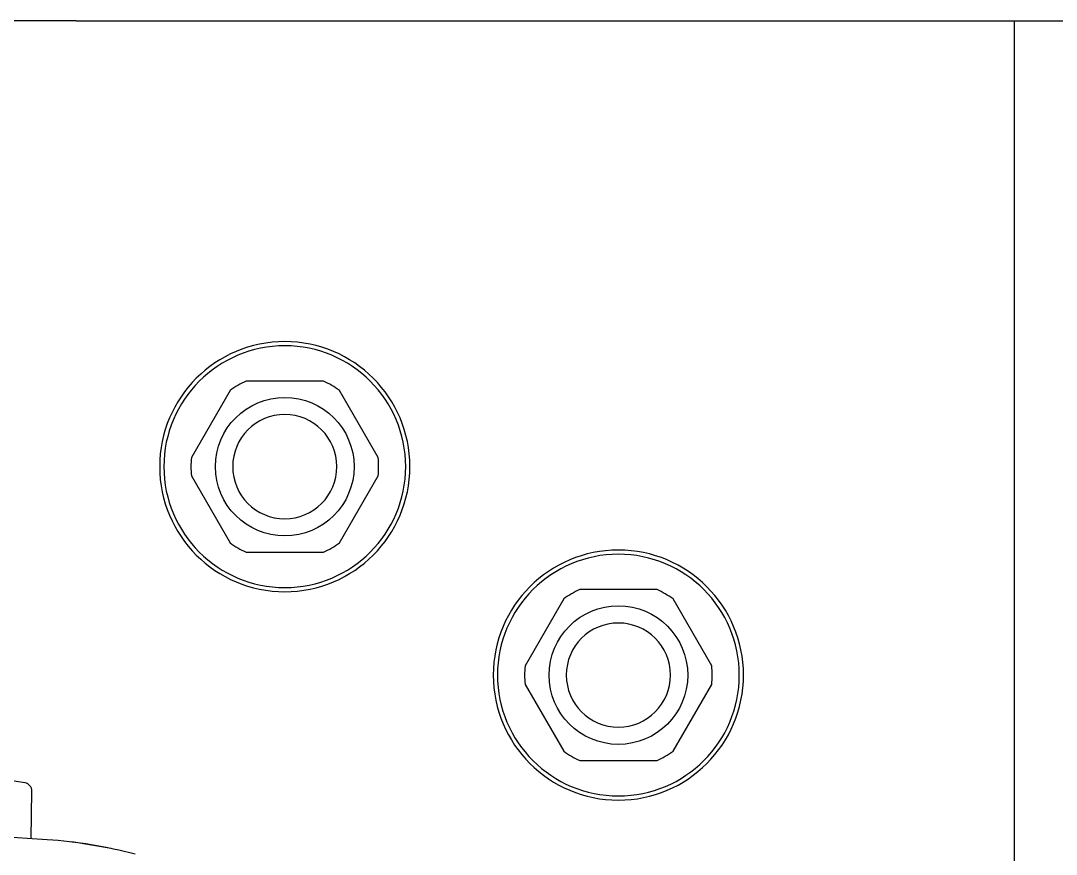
# Model space of a CAD drawing. Header units: millimetres. Extents: x 0 to 1189, y 0 to 841.
# Drawn here: x 152.09 to 168.64, y 511.77 to 525.1 of the extents above; entities that cross this region are included whole.
import ezdxf

# ---------------------------------------------------------------- set-up
doc = ezdxf.new("R2010")
doc.units = ezdxf.units.MM
doc.layers.add('2', color=7, linetype='CONTINUOUS', true_color=0xffffff)

msp = doc.modelspace()

# ---------------------------------------------------------------- linework, layer by layer
at = {"layer": '2', "color": 252, "linetype": 'Continuous'}
for p, q in [((152.977, 525.101), (150.31, 525.101)), ((152.977, 525.101), (175.034, 525.101)), ((167.977, 506.834), (167.977, 525.101)), ((152.255, 512.017), (152.268, 512.777)), ((152.255, 512.017), (152.268, 512.777)), ((152.51, 512.001), (147.381, 512.33)), ((152.51, 512.001), (147.381, 512.33)), ((152.823, 511.974), (152.823, 511.974)), ((152.823, 511.974), (152.823, 511.974)), ((152.905, 511.965), (152.906, 511.972)), ((152.905, 511.965), (152.906, 511.972)), ((152.906, 511.972), (153.533, 511.868)), ((152.906, 511.972), (153.533, 511.868)), ((153.532, 511.861), (153.533, 511.868)), ((153.532, 511.861), (153.533, 511.868)), ((153.612, 511.843), (153.612, 511.843)), ((153.612, 511.843), (153.612, 511.843))]:
    msp.add_line(p, q, dxfattribs=at)
at = {"layer": '2', "color": 60, "linetype": 'Continuous'}
for p, q in [((156.928, 519.334), (155.692, 519.334)), ((155.436, 519.186), (154.817, 518.115)), ((157.803, 518.115), (157.184, 519.186)), ((154.817, 517.82), (155.436, 516.749)), ((157.184, 516.749), (157.803, 517.82)), ((155.692, 516.601), (156.928, 516.601)), ((162.262, 516.001), (161.025, 516.001)), ((160.769, 515.853), (160.151, 514.782)), ((163.136, 514.782), (162.518, 515.853)), ((160.151, 514.486), (160.769, 513.415)), ((162.518, 513.415), (163.136, 514.486)), ((161.025, 513.268), (162.262, 513.268))]:
    msp.add_line(p, q, dxfattribs=at)
at = {"layer": '2', "color": 252, "linetype": 'Continuous', "extrusion": (0, 0, -1)}
for centre, radius in [((-156.31, 517.968), 2), ((-156.31, 517.968), 1.933), ((-161.643, 514.634), 2), ((-161.643, 514.634), 1.933)]:
    msp.add_circle(centre, radius, dxfattribs=at)
at = {"layer": '2', "color": 60, "linetype": 'Continuous'}
for centre in [(156.31, 517.968), (161.643, 514.634)]:
    msp.add_circle(centre, 1.108, dxfattribs=at)
at = {"layer": '2', "color": 60, "linetype": 'Continuous', "extrusion": (0, 0, -1)}
for centre in [(-156.31, 517.968), (-161.643, 514.634)]:
    msp.add_circle(centre, 0.833, dxfattribs=at)
at = {"layer": '2', "color": 60, "linetype": 'Continuous'}
for centre, start, end in [((156.31, 517.968), 114.3406, 125.6594), ((156.31, 517.968), 54.3406, 65.6594), ((156.31, 517.968), 174.3406, 185.6594), ((156.31, 517.968), 354.3406, 5.6594), ((156.31, 517.968), 234.3406, 245.6594), ((156.31, 517.968), 294.3406, 305.6594), ((161.643, 514.634), 114.3406, 125.6594), ((161.643, 514.634), 54.3406, 65.6594), ((161.643, 514.634), 174.3406, 185.6594), ((161.643, 514.634), 354.3406, 5.6594), ((161.643, 514.634), 234.3406, 245.6594), ((161.643, 514.634), 294.3406, 305.6594)]:
    msp.add_arc(centre, 1.5, start, end, dxfattribs=at)
at = {"layer": '2', "color": 252, "linetype": 'Continuous'}
for centre, radius, start, end in [((147.047, 483.349), 30, 80.1928, 88.8598), ((147.047, 483.349), 30, 80.1928, 88.8598), ((152.134, 512.779), 0.133, 359.0744, 80.1928), ((152.134, 512.779), 0.133, 359.0744, 80.1928), ((152.054, 504.882), 7.133, 74.8556, 86.3322), ((152.054, 504.882), 7.133, 74.8556, 86.3322)]:
    msp.add_arc(centre, radius, start, end, dxfattribs=at)

doc.saveas('drawing.dxf')
